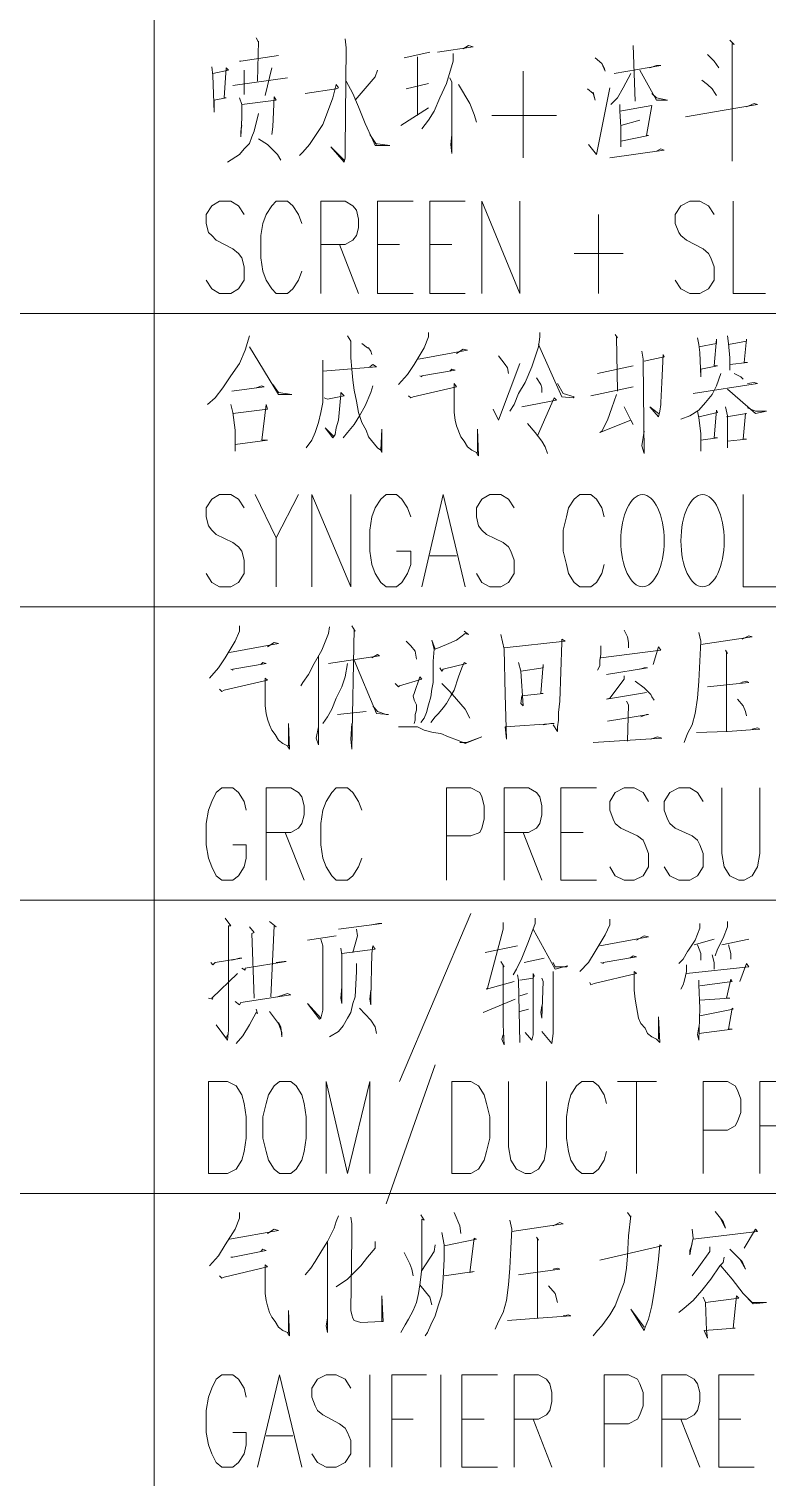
# Model space of a CAD drawing. Header units: millimetres. Extents: x 0 to 588, y 0 to 874.
# Drawn here: x 487.15 to 501.21, y 25.38 to 52.96 of the extents above; entities that cross this region are included whole.
import ezdxf

# ---------------------------------------------------------------- set-up
doc = ezdxf.new("R2010")
doc.units = ezdxf.units.MM
doc.layers.get('0').update_dxf_attribs({"lineweight": 18})

msp = doc.modelspace()

# ---------------------------------------------------------------- linework, layer by layer
at = {"color": 4, "lineweight": 0}
for points in [[(489.535, 204.065), (489.535, 16.804)], [(491.483, 52.787), (491.525, 52.703), (491.525, 52.724), (491.504, 51.962)], [(493.176, 52.766), (493.197, 52.597), (493.176, 50.671), (493.176, 50.501), (493.155, 50.417), (492.901, 50.713), (493.155, 50.459)], [(500.5, 52.745), (500.584, 52.66), (500.542, 52.681), (500.542, 50.438), (500.542, 50.798)], [(491.165, 52.343), (491.186, 52.343), (491.906, 52.449)], [(494.298, 52.406), (494.785, 52.512)], [(494.552, 52.427), (494.552, 51.306)], [(495.229, 52.491), (495.229, 52.343), (495.102, 51.919), (494.975, 51.644), (494.869, 51.39), (494.763, 51.221), (494.636, 51.052)], [(494.933, 52.512), (495.61, 52.618), (495.525, 52.639), (495.42, 52.576)], [(497.938, 52.406), (498.065, 52.3), (498.108, 52.216), (498.129, 52.152), (498.065, 52.3)], [(498.658, 52.639), (498.7, 51.581)], [(500.076, 52.47), (500.203, 52.343), (500.246, 52.279), (500.288, 52.216)], [(490.636, 52.237), (490.657, 52.068), (490.678, 51.369), (490.678, 51.602), (490.911, 51.644), (490.869, 51.644), (490.911, 52.216), (490.953, 52.173), (490.657, 52.11)], [(491.25, 52.173), (491.25, 51.708)], [(491.779, 52.216), (491.652, 51.687)], [(493.79, 52.173), (493.747, 52.046), (493.366, 51.602)], [(496.563, 52.152), (496.563, 50.501)], [(498.298, 52.11), (499.187, 52.258), (499.103, 52.258), (498.976, 52.216)], [(498.785, 52.173), (499.103, 51.602), (499.314, 51.602), (499.103, 51.644), (499.018, 51.729)], [(491.038, 51.877), (492.075, 52.025)], [(492.414, 51.729), (493.007, 51.814), (493.049, 51.835), (493.007, 51.898), (492.943, 51.644), (492.837, 51.369), (492.753, 51.136), (492.626, 50.946), (492.499, 50.755), (492.372, 50.607), (492.308, 50.544)], [(493.197, 51.962), (493.324, 51.729), (493.43, 51.475), (493.557, 51.157), (493.705, 50.84), (493.747, 50.734), (494.023, 50.734), (493.747, 50.776)], [(494.763, 51.919), (494.34, 51.814)], [(495.166, 52.025), (495.208, 51.941), (495.208, 50.586), (495.187, 50.755), (495.208, 50.946)], [(495.335, 51.898), (495.547, 51.538), (495.631, 51.327), (495.674, 51.179)], [(498.616, 52.11), (498.468, 51.835), (498.362, 51.644), (498.235, 51.517)], [(499.97, 51.983), (500.076, 51.898), (500.161, 51.814), (500.224, 51.729), (500.246, 51.687)], [(491.165, 51.644), (491.207, 51.517), (491.207, 51.263), (491.186, 50.903), (491.186, 51.009), (491.207, 51.115)], [(491.207, 51.517), (491.864, 51.602), (491.821, 51.665), (491.8, 51.094), (491.779, 50.946)], [(497.79, 51.814), (497.896, 51.729), (497.938, 51.602), (497.896, 51.75)], [(497.811, 50.755), (497.96, 50.565), (498.214, 51.835)], [(491.525, 51.348), (491.44, 51.009), (491.398, 50.903), (491.356, 50.776), (491.25, 50.671), (491.165, 50.565), (490.932, 50.417)], [(494.234, 51.115), (494.763, 51.454)], [(495.97, 51.306), (497.198, 51.306)], [(498.404, 51.517), (498.404, 51.39), (498.425, 51.094), (498.425, 50.713)], [(498.404, 51.39), (499.018, 51.496), (498.912, 50.925), (498.954, 50.925), (498.425, 50.819)], [(499.653, 51.284), (500.394, 51.411), (501.029, 51.517), (500.965, 51.538), (500.817, 51.475)], [(498.425, 51.115), (498.785, 51.221)], [(491.525, 50.861), (491.694, 50.755), (491.821, 50.628), (491.885, 50.565), (491.948, 50.459)], [(493.642, 50.946), (493.769, 50.755)], [(498.214, 50.501), (499.251, 50.649), (499.187, 50.671), (499.103, 50.628)], [(491.25, 49.422), (491.144, 49.591), (490.996, 49.676), (490.784, 49.676), (490.636, 49.591), (490.53, 49.422), (490.53, 49.252), (490.572, 49.083), (490.636, 49.02), (490.721, 48.935), (491.038, 48.766), (491.144, 48.681), (491.207, 48.596), (491.25, 48.427), (491.25, 48.173), (491.144, 48.004), (490.996, 47.919), (490.784, 47.919), (490.636, 48.004), (490.53, 48.173)], [(492.35, 49.252), (492.287, 49.422), (492.181, 49.591), (492.075, 49.676), (491.864, 49.676), (491.779, 49.591), (491.673, 49.422), (491.61, 49.252), (491.567, 49.02), (491.567, 48.596), (491.61, 48.342), (491.673, 48.173), (491.779, 48.004), (491.864, 47.919), (492.075, 47.919), (492.181, 48.004), (492.287, 48.173), (492.35, 48.342)], [(492.71, 47.919), (492.71, 49.676), (493.176, 49.676), (493.324, 49.591), (493.388, 49.506), (493.43, 49.337), (493.43, 49.168), (493.388, 49.02), (493.324, 48.935), (493.176, 48.85), (492.71, 48.85)], [(493.79, 47.919), (493.79, 49.676), (494.467, 49.676)], [(494.785, 47.919), (494.785, 49.676), (495.462, 49.676)], [(495.779, 47.919), (495.779, 49.676), (496.499, 47.919), (496.499, 49.676)], [(500.203, 49.422), (500.097, 49.591), (499.928, 49.676), (499.738, 49.676), (499.568, 49.591), (499.462, 49.422), (499.462, 49.252), (499.526, 49.083), (499.568, 49.02), (499.674, 48.935), (499.992, 48.766), (500.097, 48.681), (500.14, 48.596), (500.203, 48.427), (500.203, 48.173), (500.097, 48.004), (499.928, 47.919), (499.738, 47.919), (499.568, 48.004), (499.462, 48.173)], [(500.563, 49.676), (500.563, 47.919), (501.177, 47.919)], [(498.002, 49.422), (498.002, 47.919)], [(493.07, 48.85), (493.43, 47.919)], [(493.79, 48.85), (494.213, 48.85)], [(494.785, 48.85), (495.208, 48.85)], [(497.536, 48.681), (498.468, 48.681)], [(493.79, 47.919), (494.467, 47.919)], [(494.785, 47.919), (495.462, 47.919)], [(580.361, 47.538), (454.589, 47.538)], [(494.763, 47.178), (494.763, 47.093), (494.679, 46.882), (494.488, 46.564), (494.361, 46.374), (494.192, 46.183)], [(496.88, 47.178), (496.88, 47.093), (496.859, 46.903), (496.732, 46.522), (496.605, 46.226), (496.478, 46.014), (496.393, 45.802), (496.309, 45.675)], [(491.356, 47.115), (491.271, 46.839), (491.165, 46.585), (490.996, 46.353), (490.848, 46.12), (490.699, 45.929), (490.551, 45.802)], [(491.356, 46.903), (491.906, 45.993), (492.16, 45.993), (491.906, 46.035), (491.8, 46.183)], [(493.218, 47.115), (493.282, 47.009), (493.282, 46.691), (493.303, 46.48), (493.324, 46.268), (493.345, 46.077), (493.388, 45.866), (493.43, 45.654), (493.493, 45.464), (493.578, 45.315), (493.62, 45.188), (493.79, 44.977), (493.853, 44.934), (493.874, 44.892), (493.874, 45.337), (493.853, 44.934)], [(493.493, 46.966), (493.599, 46.882), (493.62, 46.882), (493.663, 46.818), (493.684, 46.755)], [(496.859, 46.945), (497.303, 45.95), (497.515, 45.929), (497.536, 45.95), (497.325, 46.014), (497.219, 46.204)], [(498.319, 47.136), (498.362, 47.072), (498.341, 47.093), (498.362, 46.056)], [(499.886, 47.072), (499.907, 46.945), (499.928, 46.797), (499.949, 46.331), (499.949, 46.48), (500.267, 46.543), (500.203, 46.543), (500.246, 47.051), (500.246, 46.966), (499.907, 46.903)], [(500.457, 47.115), (500.478, 46.966), (500.5, 46.691), (500.5, 46.458), (500.5, 46.564), (500.838, 46.607), (500.775, 46.607), (500.817, 47.051), (500.817, 47.009), (500.478, 46.945)], [(492.753, 46.649), (492.753, 45.845), (492.71, 45.654), (492.668, 45.464), (492.604, 45.273), (492.541, 45.125), (492.435, 44.977)], [(494.573, 46.67), (495.504, 46.839), (495.42, 46.861), (495.293, 46.776)], [(496.097, 46.734), (496.224, 46.564), (496.266, 46.501), (496.287, 46.395)], [(498.827, 46.818), (498.849, 46.67), (498.849, 46.628), (498.87, 44.871), (498.827, 45.019), (498.87, 45.294)], [(498.87, 46.628), (499.251, 46.712), (499.23, 46.755), (499.208, 46.226), (499.187, 45.845), (499.187, 45.802), (499.166, 45.675), (499.145, 45.569), (498.976, 45.76), (499.145, 45.633)], [(492.753, 46.437), (493.769, 46.522), (493.705, 46.564), (493.642, 46.522), (493.705, 46.564)], [(494.594, 46.353), (494.636, 46.331), (494.636, 46.353), (495.271, 46.458), (495.208, 46.48), (495.166, 46.437)], [(495.991, 45.718), (496.097, 45.506), (496.499, 46.585)], [(497.981, 46.395), (498.658, 46.543)], [(500.33, 46.395), (500.246, 46.162), (500.161, 45.993), (500.034, 45.845), (499.907, 45.696), (499.738, 45.591), (499.568, 45.527)], [(500.584, 46.395), (500.711, 46.331), (500.754, 46.289)], [(491.017, 46.056), (491.631, 46.141), (491.588, 46.162), (491.483, 46.12)], [(493.705, 46.162), (493.663, 46.035), (493.557, 45.781), (493.451, 45.591), (493.345, 45.421), (493.218, 45.273), (493.134, 45.167)], [(494.382, 45.972), (494.425, 45.929), (494.467, 45.95), (495.293, 46.141), (495.25, 46.204), (495.25, 45.654), (495.271, 45.506), (495.293, 45.4), (495.377, 45.188), (495.441, 45.104), (495.504, 44.998), (495.589, 44.934), (495.674, 44.892), (495.716, 44.829), (495.695, 45.337), (495.695, 44.892)], [(496.817, 46.31), (496.901, 46.183), (496.922, 46.12), (496.922, 46.035)], [(497.854, 45.972), (498.658, 46.141)], [(499.801, 46.014), (501.029, 46.204), (500.965, 46.226), (500.838, 46.204)], [(500.457, 46.099), (500.986, 45.633), (501.198, 45.675), (500.986, 45.675), (500.838, 45.739)], [(490.996, 45.802), (491.038, 45.654), (491.08, 45.315), (491.08, 44.913), (491.08, 45.04), (491.694, 45.125), (491.588, 45.125), (491.673, 45.802), (491.694, 45.718), (491.038, 45.633)], [(492.774, 45.929), (492.837, 45.908), (493.155, 45.972), (493.091, 46.035), (493.091, 45.993), (493.049, 45.506), (493.007, 45.358), (492.985, 45.231), (492.943, 45.167), (492.795, 45.358), (492.964, 45.188)], [(496.541, 45.76), (497.198, 45.887), (497.155, 45.929), (496.838, 45.21)], [(498.341, 45.993), (498.256, 45.739), (498.171, 45.506), (498.065, 45.294), (498.023, 45.273), (498.616, 45.506), (498.489, 45.76), (498.616, 45.506), (498.658, 45.421)], [(499.886, 45.675), (499.907, 45.548), (499.949, 45.252), (499.949, 44.913), (499.949, 45.125), (500.267, 45.167), (500.203, 45.167), (500.246, 45.696), (500.267, 45.654), (499.907, 45.569)], [(500.415, 45.76), (500.457, 45.591), (500.457, 44.977), (500.457, 45.104), (500.817, 45.146), (500.754, 45.146), (500.796, 45.633), (500.817, 45.633), (500.436, 45.569)], [(496.647, 45.442), (496.795, 45.273), (496.922, 45.104), (496.986, 44.998), (497.028, 44.871)], [(491.25, 43.834), (491.144, 44.003), (490.996, 44.088), (490.784, 44.088), (490.636, 44.003), (490.53, 43.834), (490.53, 43.664), (490.572, 43.495), (490.636, 43.41), (490.721, 43.326), (491.038, 43.178), (491.144, 43.093), (491.207, 43.008), (491.25, 42.839), (491.25, 42.585), (491.144, 42.416), (490.996, 42.331), (490.784, 42.331), (490.636, 42.416), (490.53, 42.585)], [(491.461, 44.088), (491.864, 43.262), (491.864, 42.331)], [(492.287, 44.088), (491.864, 43.262)], [(492.541, 42.331), (492.541, 44.088), (493.282, 42.331), (493.282, 44.088)], [(494.425, 43.664), (494.361, 43.834), (494.255, 44.003), (494.15, 44.088), (493.959, 44.088), (493.853, 44.003), (493.747, 43.834), (493.684, 43.664), (493.642, 43.41), (493.642, 43.008), (493.684, 42.754), (493.747, 42.585), (493.853, 42.416), (493.959, 42.331), (494.15, 42.331), (494.255, 42.416), (494.361, 42.585), (494.425, 42.754), (494.425, 43.008), (494.15, 43.008)], [(494.636, 42.331), (495.039, 44.088), (495.462, 42.331)], [(496.393, 43.834), (496.287, 44.003), (496.139, 44.088), (495.928, 44.088), (495.779, 44.003), (495.674, 43.834), (495.674, 43.664), (495.716, 43.495), (495.779, 43.41), (495.864, 43.326), (496.182, 43.178), (496.287, 43.093), (496.33, 43.008), (496.393, 42.839), (496.393, 42.585), (496.287, 42.416), (496.139, 42.331), (495.928, 42.331), (495.779, 42.416), (495.674, 42.585)], [(498.108, 43.664), (498.065, 43.834), (497.96, 44.003), (497.854, 44.088), (497.642, 44.088), (497.536, 44.003), (497.43, 43.834), (497.388, 43.664), (497.325, 43.41), (497.325, 43.008), (497.388, 42.754), (497.43, 42.585), (497.536, 42.416), (497.642, 42.331), (497.854, 42.331), (497.96, 42.416), (498.065, 42.585), (498.108, 42.754)], [(500.754, 44.088), (500.754, 42.331), (501.389, 42.331)], [(494.785, 42.924), (495.293, 42.924)], [(580.361, 41.95), (454.589, 41.95)], [(491.165, 41.59), (491.165, 41.484), (491.08, 41.294), (490.89, 40.976), (490.763, 40.786), (490.594, 40.595)], [(492.88, 41.569), (492.858, 41.442), (492.731, 41.124), (492.583, 40.87), (492.477, 40.659), (492.372, 40.511), (492.329, 40.447)], [(493.303, 41.59), (493.366, 41.484), (493.345, 41.527), (493.303, 39.241), (493.282, 39.431), (493.303, 39.727)], [(495.441, 41.484), (495.525, 41.421), (495.462, 41.442), (495.293, 41.315), (495.102, 41.23), (494.89, 41.146), (494.827, 41.315), (494.869, 41.146), (494.848, 40.913), (494.848, 40.511), (494.827, 40.384), (494.806, 40.235), (494.763, 40.087), (494.721, 39.939), (494.679, 39.833), (494.615, 39.749)], [(496.139, 41.421), (496.203, 41.146), (496.224, 40.278), (496.245, 39.431), (496.224, 39.664), (497.155, 39.727), (497.092, 39.727), (496.944, 39.706)], [(498.489, 41.505), (498.552, 41.378), (498.573, 41.273), (498.573, 41.167)], [(499.907, 41.463), (499.949, 41.294), (499.907, 40.532), (499.886, 40.214), (499.843, 39.918), (499.78, 39.706), (499.695, 39.537), (499.632, 39.368)], [(499.949, 41.23), (500.923, 41.378), (500.859, 41.4), (500.732, 41.336)], [(490.975, 41.082), (491.906, 41.251), (491.821, 41.273), (491.694, 41.188)], [(494.34, 41.294), (494.425, 41.209), (494.509, 41.103), (494.531, 40.955)], [(496.203, 41.167), (497.367, 41.294), (497.303, 41.336), (497.303, 41.273), (497.261, 40.151), (497.24, 39.939), (497.24, 39.791), (497.219, 39.664), (497.219, 39.579), (497.134, 39.706)], [(498.044, 41.209), (498.044, 41.04), (498.023, 40.934), (498.023, 40.828), (497.981, 40.743)], [(498.044, 40.976), (499.187, 41.124), (499.145, 41.188), (499.039, 40.849)], [(500.415, 41.124), (500.457, 41.061), (500.436, 41.082), (500.436, 39.579)], [(490.996, 40.765), (491.038, 40.743), (491.038, 40.765), (491.673, 40.87), (491.61, 40.892), (491.567, 40.849)], [(492.668, 41.019), (492.668, 39.325), (492.626, 39.452), (492.668, 39.664)], [(493.218, 40.87), (493.176, 40.616), (493.112, 40.426), (493.007, 40.214), (492.922, 40.003), (492.837, 39.854), (492.753, 39.727)], [(492.858, 40.87), (493.832, 41.019), (493.79, 41.04), (493.684, 40.976)], [(493.345, 40.934), (493.769, 39.918), (494.001, 39.897), (493.959, 39.897), (493.79, 39.96), (493.705, 40.066)], [(494.975, 40.786), (495.017, 40.722), (495.039, 40.765), (495.483, 40.87), (495.441, 40.892), (495.398, 40.786), (495.335, 40.616), (495.25, 40.362), (495.187, 40.257), (495.102, 40.108), (495.039, 40.024), (494.954, 39.918), (494.89, 39.854), (494.806, 39.749)], [(496.478, 40.892), (496.52, 40.722), (496.563, 40.066), (496.52, 40.108), (496.541, 40.257), (496.944, 40.299), (496.901, 40.299), (496.944, 40.849), (496.944, 40.786), (496.52, 40.722)], [(490.784, 40.384), (490.826, 40.341), (490.869, 40.362), (491.694, 40.553), (491.652, 40.595), (491.652, 40.066), (491.673, 39.918), (491.694, 39.812), (491.737, 39.706), (491.779, 39.6), (491.842, 39.516), (491.906, 39.41), (491.991, 39.346), (492.075, 39.304), (492.118, 39.241), (492.096, 39.727), (492.096, 39.304)], [(494.128, 40.489), (494.192, 40.426), (494.213, 40.447), (494.636, 40.574), (494.594, 40.616), (494.488, 40.299), (494.467, 40.257), (494.488, 40.172), (494.531, 40.087), (494.531, 39.981), (494.509, 39.897), (494.509, 39.791), (494.488, 39.727)], [(498.15, 40.659), (498.933, 40.786), (498.87, 40.786), (498.785, 40.765)], [(498.489, 40.638), (498.489, 40.574), (498.214, 40.214), (498.15, 40.193), (498.912, 40.32)], [(495.017, 40.489), (495.166, 40.341), (495.293, 40.193), (495.462, 40.003), (495.547, 39.833)], [(498.7, 40.532), (498.87, 40.405), (498.997, 40.278), (499.018, 40.235), (499.06, 40.172)], [(500.076, 40.426), (500.859, 40.511), (500.817, 40.532), (500.711, 40.511)], [(498.531, 40.151), (498.573, 40.087), (498.552, 39.389)], [(500.648, 40.193), (500.754, 40.066), (500.796, 39.96), (500.817, 39.876)], [(493.578, 39.96), (493.028, 39.897)], [(498.171, 39.77), (498.954, 39.897), (498.912, 39.897), (498.806, 39.854)], [(494.192, 39.664), (494.552, 39.664), (494.679, 39.6), (494.848, 39.558), (494.996, 39.537), (495.144, 39.473), (495.314, 39.41), (495.42, 39.368), (495.462, 39.346), (495.779, 39.473), (495.483, 39.368), (495.356, 39.368)], [(497.896, 39.368), (499.208, 39.452), (499.124, 39.473), (498.997, 39.431)], [(499.865, 39.558), (500.457, 39.579), (501.071, 39.622), (501.029, 39.643), (500.923, 39.622)], [(491.292, 38.076), (491.25, 38.246), (491.144, 38.415), (491.038, 38.5), (490.826, 38.5), (490.721, 38.415), (490.636, 38.246), (490.572, 38.076), (490.53, 37.822), (490.53, 37.42), (490.572, 37.166), (490.636, 36.997), (490.721, 36.828), (490.826, 36.743), (491.038, 36.743), (491.144, 36.828), (491.25, 36.997), (491.292, 37.166), (491.292, 37.42), (491.038, 37.42)], [(491.673, 36.743), (491.673, 38.5), (492.139, 38.5), (492.287, 38.415), (492.35, 38.33), (492.393, 38.161), (492.393, 37.992), (492.35, 37.822), (492.287, 37.738), (492.139, 37.653), (491.673, 37.653)], [(493.493, 38.076), (493.43, 38.246), (493.324, 38.415), (493.218, 38.5), (493.007, 38.5), (492.922, 38.415), (492.816, 38.246), (492.753, 38.076), (492.71, 37.822), (492.71, 37.42), (492.753, 37.166), (492.816, 36.997), (492.922, 36.828), (493.007, 36.743), (493.218, 36.743), (493.324, 36.828), (493.43, 36.997), (493.493, 37.166)], [(495.102, 36.743), (495.102, 38.5), (495.568, 38.5), (495.737, 38.415), (495.779, 38.33), (495.822, 38.161), (495.822, 37.907), (495.779, 37.738), (495.737, 37.653), (495.568, 37.59), (495.102, 37.59)], [(496.203, 36.743), (496.203, 38.5), (496.668, 38.5), (496.817, 38.415), (496.88, 38.33), (496.922, 38.161), (496.922, 37.992), (496.88, 37.822), (496.817, 37.738), (496.668, 37.653), (496.203, 37.653)], [(497.282, 36.743), (497.282, 38.5), (497.96, 38.5)], [(498.954, 38.246), (498.849, 38.415), (498.679, 38.5), (498.489, 38.5), (498.319, 38.415), (498.214, 38.246), (498.214, 38.076), (498.277, 37.907), (498.319, 37.822), (498.425, 37.738), (498.743, 37.59), (498.849, 37.505), (498.891, 37.42), (498.954, 37.251), (498.954, 36.997), (498.849, 36.828), (498.679, 36.743), (498.489, 36.743), (498.319, 36.828), (498.214, 36.997)], [(499.992, 38.246), (499.886, 38.415), (499.738, 38.5), (499.526, 38.5), (499.357, 38.415), (499.251, 38.246), (499.251, 38.076), (499.314, 37.907), (499.357, 37.822), (499.462, 37.738), (499.78, 37.59), (499.886, 37.505), (499.928, 37.42), (499.992, 37.251), (499.992, 36.997), (499.886, 36.828), (499.738, 36.743), (499.526, 36.743), (499.357, 36.828), (499.251, 36.997)], [(500.351, 38.5), (500.351, 37.251), (500.394, 36.997), (500.5, 36.828), (500.669, 36.743), (500.775, 36.743), (500.923, 36.828), (501.029, 36.997), (501.071, 37.251), (501.071, 38.5)], [(492.033, 37.653), (492.393, 36.743)], [(496.563, 37.653), (496.922, 36.743)], [(497.282, 37.653), (497.706, 37.653)], [(497.282, 36.743), (497.96, 36.743)], [(580.361, 36.362), (454.589, 36.362)], [(490.89, 36.023), (490.996, 35.875), (490.953, 35.875), (490.953, 33.885), (490.932, 33.695), (490.721, 33.991), (490.911, 33.737), (490.932, 33.801)], [(491.737, 35.96), (491.864, 35.854), (491.821, 35.875), (491.758, 34.52)], [(493.049, 35.812), (493.874, 35.917), (493.811, 35.917), (493.684, 35.896)], [(495.568, 36.108), (494.213, 32.912)], [(496.182, 35.939), (496.182, 35.812), (495.885, 34.69), (495.864, 34.669), (496.393, 34.817)], [(496.795, 36.023), (496.795, 35.917), (496.668, 35.579), (496.541, 35.261), (496.436, 35.05), (496.372, 34.944)], [(498.214, 36.002), (498.214, 35.896), (498.129, 35.706), (497.938, 35.388), (497.811, 35.177), (497.642, 35.007)], [(499.928, 35.917), (499.928, 35.833), (499.843, 35.6), (499.716, 35.409), (499.695, 35.388), (499.611, 35.24), (499.526, 35.155)], [(500.457, 35.96), (500.457, 35.854), (500.373, 35.642), (500.267, 35.431), (500.224, 35.304)], [(491.356, 35.854), (491.44, 35.748), (491.398, 35.727), (491.44, 34.499)], [(492.456, 35.6), (493.007, 35.685)], [(492.71, 35.621), (492.753, 35.494), (492.753, 34.266), (492.71, 34.118), (492.689, 34.097), (492.456, 34.393), (492.71, 34.118)], [(493.388, 35.812), (493.409, 35.685), (493.324, 35.367)], [(496.753, 35.812), (497.176, 35.05), (497.409, 35.113), (497.388, 35.092), (497.176, 35.092), (497.134, 35.177)], [(498.023, 35.494), (498.954, 35.663), (498.87, 35.685), (498.722, 35.6)], [(499.822, 35.515), (500.203, 35.621)], [(500.351, 35.515), (500.859, 35.621)], [(493.091, 35.452), (493.112, 35.325), (493.112, 34.393), (493.091, 34.499), (493.112, 34.711)], [(493.112, 35.346), (493.747, 35.431), (493.705, 35.494), (493.684, 35.346), (493.663, 34.499), (493.663, 34.372), (493.642, 34.478), (493.663, 34.647)], [(495.843, 35.367), (496.457, 35.494)], [(498.044, 35.177), (498.087, 35.155), (498.087, 35.177), (498.722, 35.282), (498.658, 35.304), (498.595, 35.261)], [(499.886, 35.515), (499.949, 35.346), (499.949, 35.219)], [(500.161, 35.325), (500.203, 35.177), (500.203, 35.05)], [(500.478, 35.515), (500.521, 35.346), (500.521, 35.24)], [(490.615, 35.177), (490.657, 35.134), (490.699, 35.177), (491.207, 35.261), (491.165, 35.261), (491.017, 35.219)], [(491.207, 35.071), (491.271, 35.028), (491.271, 35.071), (492.054, 35.198), (492.012, 35.198), (491.864, 35.177)], [(493.388, 35.155), (493.388, 35.007), (493.366, 34.52), (493.324, 34.393), (493.282, 34.224), (493.218, 34.118), (493.134, 33.97), (493.049, 33.864), (492.88, 33.758)], [(496.139, 35.198), (496.203, 35.092), (496.182, 35.113), (496.182, 33.991), (496.203, 33.61), (496.16, 33.716), (496.182, 33.801)], [(496.965, 35.261), (496.584, 35.177)], [(499.674, 35.134), (499.674, 35.007), (499.653, 34.923), (499.632, 34.817), (499.611, 34.753), (499.568, 34.669)], [(499.674, 34.965), (500.859, 35.092), (500.817, 35.155), (500.69, 34.817)], [(490.572, 34.499), (490.657, 34.478), (490.636, 34.499), (491.123, 34.965)], [(496.457, 34.944), (496.478, 34.838), (496.499, 33.653), (496.499, 33.78)], [(496.499, 34.838), (496.753, 34.88), (496.774, 34.923), (496.753, 34.965), (496.753, 33.801), (496.732, 33.695), (496.605, 33.843)], [(496.922, 34.88), (496.944, 34.817), (496.922, 34.118), (496.901, 34.224), (496.922, 34.351)], [(497.134, 35.007), (497.134, 33.822), (497.113, 33.631), (496.922, 33.864)], [(497.833, 34.796), (497.854, 34.753), (497.917, 34.774), (498.722, 34.965), (498.679, 35.007), (498.679, 34.647), (498.7, 34.478), (498.722, 34.33), (498.743, 34.224), (498.764, 34.118), (498.806, 34.012), (498.891, 33.928), (498.933, 33.822), (499.018, 33.758), (499.103, 33.716), (499.166, 33.653), (499.145, 34.139), (499.145, 33.716)], [(499.907, 34.838), (499.907, 34.753), (499.928, 34.309), (499.907, 33.695), (499.886, 33.801), (499.907, 33.949)], [(499.928, 34.732), (500.542, 34.817), (500.521, 34.859), (500.436, 34.499), (500.5, 34.499), (499.928, 34.457)], [(491.08, 34.436), (491.165, 34.372), (491.186, 34.415), (492.139, 34.563), (492.075, 34.584), (491.885, 34.52)], [(495.801, 34.224), (496.414, 34.478)], [(496.499, 34.542), (496.647, 34.584)], [(491.483, 34.288), (491.504, 34.203), (491.483, 34.224), (491.356, 33.991), (491.229, 33.78), (491.102, 33.631)], [(491.737, 34.245), (491.906, 34.012), (491.969, 33.843), (491.969, 33.758), (491.948, 33.949), (491.906, 34.034)], [(493.451, 34.309), (493.663, 34.076), (493.747, 33.949), (493.769, 33.822)], [(496.499, 34.245), (496.668, 34.288)], [(499.928, 34.161), (500.563, 34.288), (500.542, 34.309), (500.478, 33.907), (500.542, 33.907), (499.907, 33.822)], [(494.89, 33.229), (493.959, 30.583)], [(492.816, 31.155), (492.816, 32.912), (493.218, 31.155), (493.642, 32.912), (493.642, 31.155)], [(496.287, 32.912), (496.287, 31.663), (496.33, 31.409), (496.436, 31.24), (496.605, 31.155), (496.711, 31.155), (496.859, 31.24), (496.965, 31.409), (497.007, 31.663), (497.007, 32.912)], [(498.15, 32.488), (498.108, 32.658), (498.002, 32.827), (497.896, 32.912), (497.684, 32.912), (497.579, 32.827), (497.473, 32.658), (497.43, 32.488), (497.388, 32.234), (497.388, 31.832), (497.43, 31.578), (497.473, 31.409), (497.579, 31.24), (497.684, 31.155), (497.896, 31.155), (498.002, 31.24), (498.108, 31.409), (498.15, 31.578)], [(498.362, 32.912), (499.103, 32.912)], [(498.722, 32.912), (498.722, 31.155)], [(499.992, 31.155), (499.992, 32.912), (500.457, 32.912), (500.605, 32.827), (500.648, 32.742), (500.711, 32.573), (500.711, 32.319), (500.648, 32.15), (500.605, 32.065), (500.457, 31.98), (499.992, 31.98)], [(501.071, 31.155), (501.071, 32.912), (501.537, 32.912), (501.706, 32.827), (501.748, 32.742), (501.791, 32.573), (501.791, 32.404), (501.748, 32.234), (501.706, 32.15), (501.537, 32.065), (501.071, 32.065)], [(580.361, 30.774), (454.589, 30.774)], [(491.165, 30.414), (491.165, 30.308), (491.08, 30.097), (490.89, 29.8), (490.763, 29.589), (490.594, 29.398)], [(493.049, 30.351), (493.007, 30.245), (492.964, 30.118), (492.837, 29.864), (492.731, 29.694), (492.604, 29.483), (492.52, 29.356), (492.414, 29.229)], [(494.615, 30.372), (494.679, 30.266), (494.636, 30.287), (494.636, 29.356), (494.615, 29.186), (494.594, 29.038), (494.573, 28.869), (494.531, 28.7), (494.467, 28.551), (494.382, 28.382), (494.319, 28.276), (494.234, 28.128)], [(495.25, 30.414), (495.356, 30.16), (495.377, 30.012)], [(498.552, 30.414), (498.616, 30.329), (498.616, 30.351), (498.573, 29.97), (498.552, 29.589), (498.531, 29.356), (498.489, 29.081), (498.404, 28.869), (498.319, 28.636), (498.214, 28.467), (498.065, 28.255), (497.981, 28.17), (497.896, 28.065)], [(500.224, 30.435), (500.373, 30.245), (500.415, 30.118), (500.33, 30.287)], [(490.975, 29.906), (491.906, 30.075), (491.821, 30.097), (491.694, 30.012)], [(493.282, 30.329), (493.303, 30.202), (493.303, 29.948), (493.282, 28.551), (493.303, 28.467), (493.324, 28.403), (493.345, 28.361), (493.409, 28.34), (493.472, 28.319), (493.874, 28.34), (493.896, 28.34), (493.874, 28.827), (493.874, 28.34)], [(496.309, 30.266), (496.351, 30.097), (496.33, 29.737), (496.309, 29.356), (496.287, 29.038), (496.245, 28.742), (496.182, 28.509), (496.097, 28.34), (496.033, 28.192)], [(496.351, 30.054), (497.325, 30.202), (497.261, 30.224), (497.134, 30.16)], [(499.78, 30.097), (499.801, 29.927), (499.78, 29.843), (499.759, 29.716), (499.738, 29.61), (499.738, 29.694), (499.78, 29.821)], [(499.801, 29.906), (501.029, 30.054), (500.986, 30.097), (500.775, 29.737)], [(492.837, 29.843), (492.837, 28.128), (492.816, 28.255), (492.837, 28.403)], [(493.747, 29.864), (493.747, 29.737), (493.599, 29.567), (493.472, 29.398), (493.366, 29.292), (493.218, 29.144), (493.007, 28.996)], [(494.89, 29.8), (494.869, 29.673), (494.636, 29.313)], [(495.017, 30.033), (495.06, 29.8), (495.06, 29.525), (495.039, 29.165), (495.017, 28.848), (494.954, 28.657), (494.89, 28.446), (494.806, 28.276), (494.742, 28.128), (494.7, 28.065)], [(495.06, 29.779), (495.674, 29.906), (495.631, 29.927), (495.547, 29.271), (495.631, 29.292), (495.06, 29.208)], [(496.817, 29.948), (496.859, 29.885), (496.838, 29.906), (496.838, 28.403)], [(498.023, 29.504), (499.208, 29.779), (499.166, 29.8), (499.145, 29.525), (499.103, 29.208), (499.06, 28.911), (499.018, 28.636), (498.954, 28.382), (498.891, 28.234), (498.87, 28.17), (498.616, 28.573), (498.87, 28.234)], [(490.996, 29.567), (491.038, 29.567), (491.673, 29.694), (491.61, 29.716), (491.567, 29.673)], [(494.298, 29.652), (494.404, 29.44), (494.446, 29.335), (494.467, 29.208)], [(500.394, 29.567), (500.373, 29.462), (500.309, 29.398), (500.14, 29.144), (499.97, 28.932), (499.801, 28.742), (499.632, 28.594), (499.526, 28.509)], [(500.119, 29.758), (500.119, 29.673), (499.907, 29.377), (499.78, 29.208)], [(500.5, 29.716), (500.732, 29.483), (500.796, 29.335), (500.69, 29.525)], [(490.784, 29.208), (490.826, 29.165), (490.869, 29.186), (491.694, 29.377), (491.652, 29.419), (491.652, 28.869), (491.673, 28.742), (491.694, 28.636), (491.737, 28.509), (491.779, 28.424), (491.842, 28.34), (491.906, 28.234), (491.991, 28.17), (492.075, 28.128), (492.118, 28.065), (492.096, 28.551), (492.096, 28.128)], [(496.478, 29.229), (497.261, 29.335), (497.219, 29.356), (497.134, 29.335)], [(500.33, 29.398), (500.542, 29.144), (500.754, 28.869), (500.944, 28.678), (501.198, 28.7), (500.923, 28.7), (500.796, 28.827)], [(494.594, 29.038), (494.785, 28.805), (494.827, 28.657)], [(497.049, 29.017), (497.176, 28.869), (497.219, 28.7)], [(499.992, 28.805), (500.034, 28.7), (500.055, 28.17), (500.076, 28.022), (500.013, 28.17), (500.605, 28.213), (500.563, 28.213), (500.627, 28.827), (500.669, 28.784), (500.034, 28.7)], [(496.266, 28.361), (496.859, 28.403), (497.473, 28.446), (497.43, 28.467), (497.325, 28.446)], [(491.292, 26.9), (491.25, 27.07), (491.144, 27.239), (491.038, 27.324), (490.826, 27.324), (490.721, 27.239), (490.636, 27.07), (490.572, 26.9), (490.53, 26.646), (490.53, 26.223), (490.572, 25.99), (490.636, 25.821), (490.721, 25.652), (490.826, 25.567), (491.038, 25.567), (491.144, 25.652), (491.25, 25.821), (491.292, 25.99), (491.292, 26.223), (491.038, 26.223)], [(491.504, 25.567), (491.927, 27.324), (492.35, 25.567)], [(493.282, 27.07), (493.176, 27.239), (493.007, 27.324), (492.816, 27.324), (492.647, 27.239), (492.541, 27.07), (492.541, 26.9), (492.604, 26.731), (492.647, 26.646), (492.753, 26.562), (493.07, 26.392), (493.176, 26.308), (493.218, 26.223), (493.282, 26.075), (493.282, 25.821), (493.176, 25.652), (493.007, 25.567), (492.816, 25.567), (492.647, 25.652), (492.541, 25.821)], [(493.642, 27.324), (493.642, 25.567)], [(494.065, 25.567), (494.065, 27.324), (494.721, 27.324)], [(494.996, 27.324), (494.996, 25.567)], [(495.398, 25.567), (495.398, 27.324), (496.076, 27.324)], [(496.393, 25.567), (496.393, 27.324), (496.859, 27.324), (497.007, 27.239), (497.071, 27.154), (497.113, 26.985), (497.113, 26.816), (497.071, 26.646), (497.007, 26.562), (496.859, 26.477), (496.393, 26.477)], [(498.108, 25.567), (498.108, 27.324), (498.573, 27.324), (498.743, 27.239), (498.785, 27.154), (498.849, 26.985), (498.849, 26.731), (498.785, 26.562), (498.743, 26.477), (498.573, 26.392), (498.108, 26.392)], [(499.208, 25.567), (499.208, 27.324), (499.674, 27.324), (499.822, 27.239), (499.886, 27.154), (499.928, 26.985), (499.928, 26.816), (499.886, 26.646), (499.822, 26.562), (499.674, 26.477), (499.208, 26.477)], [(500.288, 25.567), (500.288, 27.324), (500.965, 27.324)], [(494.065, 26.477), (494.467, 26.477)], [(495.398, 26.477), (495.822, 26.477)], [(496.753, 26.477), (497.113, 25.567)], [(499.568, 26.477), (499.928, 25.567)], [(500.288, 26.477), (500.711, 26.477)], [(491.673, 26.16), (492.181, 26.16)], [(495.398, 25.567), (496.076, 25.567)], [(500.288, 25.567), (500.965, 25.567)]]:
    msp.add_lwpolyline(points, dxfattribs=at)
for points in [[(490.572, 31.155), (490.572, 32.912), (490.932, 32.912), (491.102, 32.827), (491.207, 32.658), (491.25, 32.488), (491.292, 32.234), (491.292, 31.832), (491.25, 31.578), (491.207, 31.409), (491.102, 31.24), (490.932, 31.155)], [(491.927, 32.912), (491.821, 32.827), (491.715, 32.658), (491.673, 32.488), (491.61, 32.234), (491.61, 31.832), (491.673, 31.578), (491.715, 31.409), (491.821, 31.24), (491.927, 31.155), (492.139, 31.155), (492.245, 31.24), (492.35, 31.409), (492.393, 31.578), (492.435, 31.832), (492.435, 32.234), (492.393, 32.488), (492.35, 32.658), (492.245, 32.827), (492.139, 32.912)], [(495.208, 31.155), (495.208, 32.912), (495.568, 32.912), (495.716, 32.827), (495.822, 32.658), (495.864, 32.488), (495.928, 32.234), (495.928, 31.832), (495.864, 31.578), (495.822, 31.409), (495.716, 31.24), (495.568, 31.155)]]:
    msp.add_lwpolyline(points, close=True, dxfattribs=at)
for centre in [(498.838, 43.209), (499.981, 43.209)]:
    msp.add_ellipse(centre, major_axis=(0, 0.878), ratio=0.46988, dxfattribs=at)

doc.saveas('drawing.dxf')
